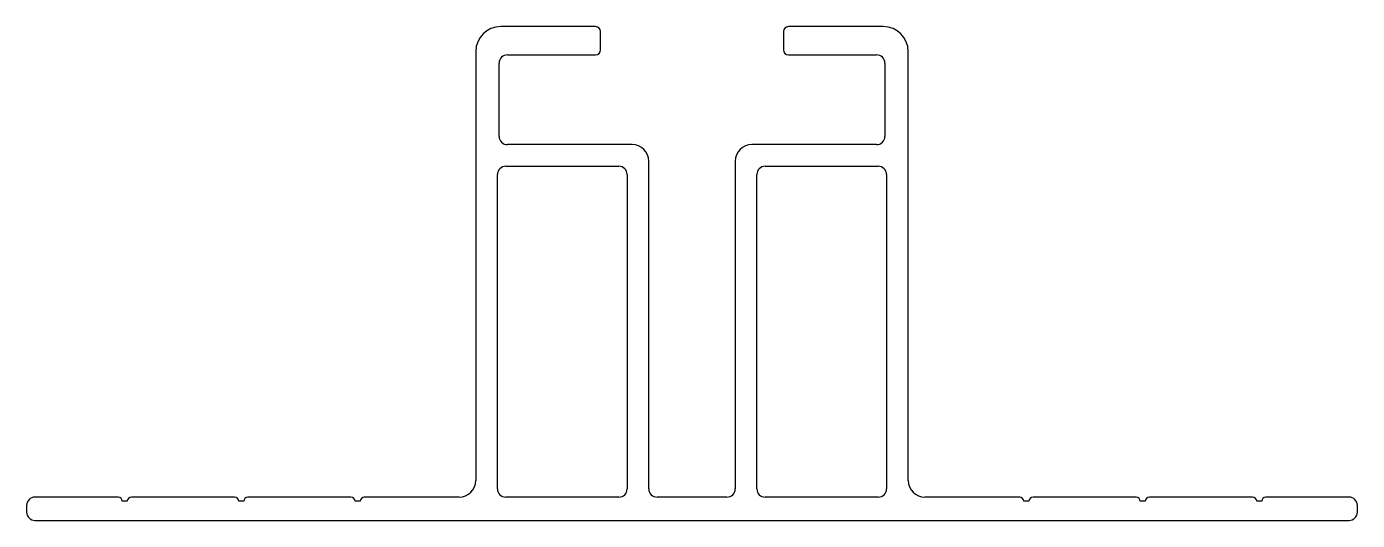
# Model space of a CAD drawing. Extents: x 1.8 to 81.8, y 0.5 to 30.2.
import ezdxf

# ---------------------------------------------------------------- set-up
doc = ezdxf.new("R2010")
doc.units = 0
doc.layers.get('0').update_dxf_attribs({"linetype": 'CONTINUOUS'})

msp = doc.modelspace()

# ---------------------------------------------------------------- linework, layer by layer
for p, q in [((36.02, 30.151), (30.32, 30.151)), ((36.32, 28.751), (36.32, 29.851)), ((47.32, 29.851), (47.32, 28.751)), ((53.32, 30.151), (47.62, 30.151)), ((28.82, 28.651), (28.82, 2.851)), ((30.72, 28.451), (36.02, 28.451)), ((47.62, 28.451), (52.92, 28.451)), ((54.82, 2.851), (54.82, 28.651)), ((30.22, 23.551), (30.22, 27.951)), ((53.42, 27.951), (53.42, 23.551)), ((38.22, 23.051), (30.72, 23.051)), ((52.92, 23.051), (45.42, 23.051)), ((30.62, 21.751), (37.42, 21.751)), ((39.22, 2.351), (39.22, 22.051)), ((44.42, 22.051), (44.42, 2.351)), ((46.22, 21.751), (53.02, 21.751)), ((30.12, 2.351), (30.12, 21.251)), ((37.92, 21.251), (37.92, 2.351)), ((45.72, 2.351), (45.72, 21.251)), ((53.52, 21.251), (53.52, 2.351)), ((7.32, 1.851), (2.32, 1.851)), ((7.87, 1.601), (7.57, 1.601)), ((14.32, 1.851), (8.12, 1.851)), ((14.87, 1.601), (14.57, 1.601)), ((21.32, 1.851), (15.12, 1.851)), ((21.87, 1.601), (21.57, 1.601)), ((27.82, 1.851), (22.12, 1.851)), ((37.42, 1.851), (30.62, 1.851)), ((43.92, 1.851), (39.72, 1.851)), ((53.02, 1.851), (46.22, 1.851)), ((61.52, 1.851), (55.82, 1.851)), ((62.07, 1.601), (61.77, 1.601)), ((68.52, 1.851), (62.32, 1.851)), ((69.07, 1.601), (68.77, 1.601)), ((75.52, 1.851), (69.32, 1.851)), ((76.07, 1.601), (75.77, 1.601)), ((81.32, 1.851), (76.32, 1.851)), ((1.82, 1.351), (1.82, 0.951)), ((81.82, 0.951), (81.82, 1.351)), ((2.32, 0.451), (81.32, 0.451))]:
    msp.add_line(p, q)
for centre, radius, start, end in [((30.32, 28.651), 1.5, 90, 180), ((36.02, 29.851), 0.3, 0, 90), ((47.62, 29.851), 0.3, 90, 180), ((53.32, 28.651), 1.5, 0, 90), ((30.72, 27.951), 0.5, 90, 180), ((36.02, 28.751), 0.3, 270, 360), ((47.62, 28.751), 0.3, 180, 270), ((52.92, 27.951), 0.5, 360, 90), ((30.72, 23.551), 0.5, 180, 270), ((52.92, 23.551), 0.5, 270, 0), ((38.22, 22.051), 1, 0, 90), ((45.42, 22.051), 1, 90, 180), ((30.62, 21.251), 0.5, 90, 180), ((37.42, 21.251), 0.5, 360, 90), ((46.22, 21.251), 0.5, 90, 180), ((53.02, 21.251), 0.5, 360, 90), ((27.82, 2.851), 1, 270, 0), ((55.82, 2.851), 1, 180, 270), ((2.32, 1.351), 0.5, 90, 180), ((7.32, 1.601), 0.25, 0, 90), ((8.12, 1.601), 0.25, 90, 180), ((14.32, 1.601), 0.25, 0, 90), ((15.12, 1.601), 0.25, 90, 180), ((21.32, 1.601), 0.25, 0, 90), ((22.12, 1.601), 0.25, 90, 180), ((30.62, 2.351), 0.5, 180, 270), ((37.42, 2.351), 0.5, 270, 0), ((39.72, 2.351), 0.5, 180, 270), ((43.92, 2.351), 0.5, 270, 0), ((46.22, 2.351), 0.5, 180, 270), ((53.02, 2.351), 0.5, 270, 0), ((61.52, 1.601), 0.25, 0, 90), ((62.32, 1.601), 0.25, 90, 180), ((68.52, 1.601), 0.25, 0, 90), ((69.32, 1.601), 0.25, 90, 180), ((75.52, 1.601), 0.25, 0, 90), ((76.32, 1.601), 0.25, 90, 180), ((81.32, 1.351), 0.5, 0, 90), ((2.32, 0.951), 0.5, 180, 270), ((81.32, 0.951), 0.5, 270, 360)]:
    msp.add_arc(centre, radius, start, end)

doc.saveas('drawing.dxf')
